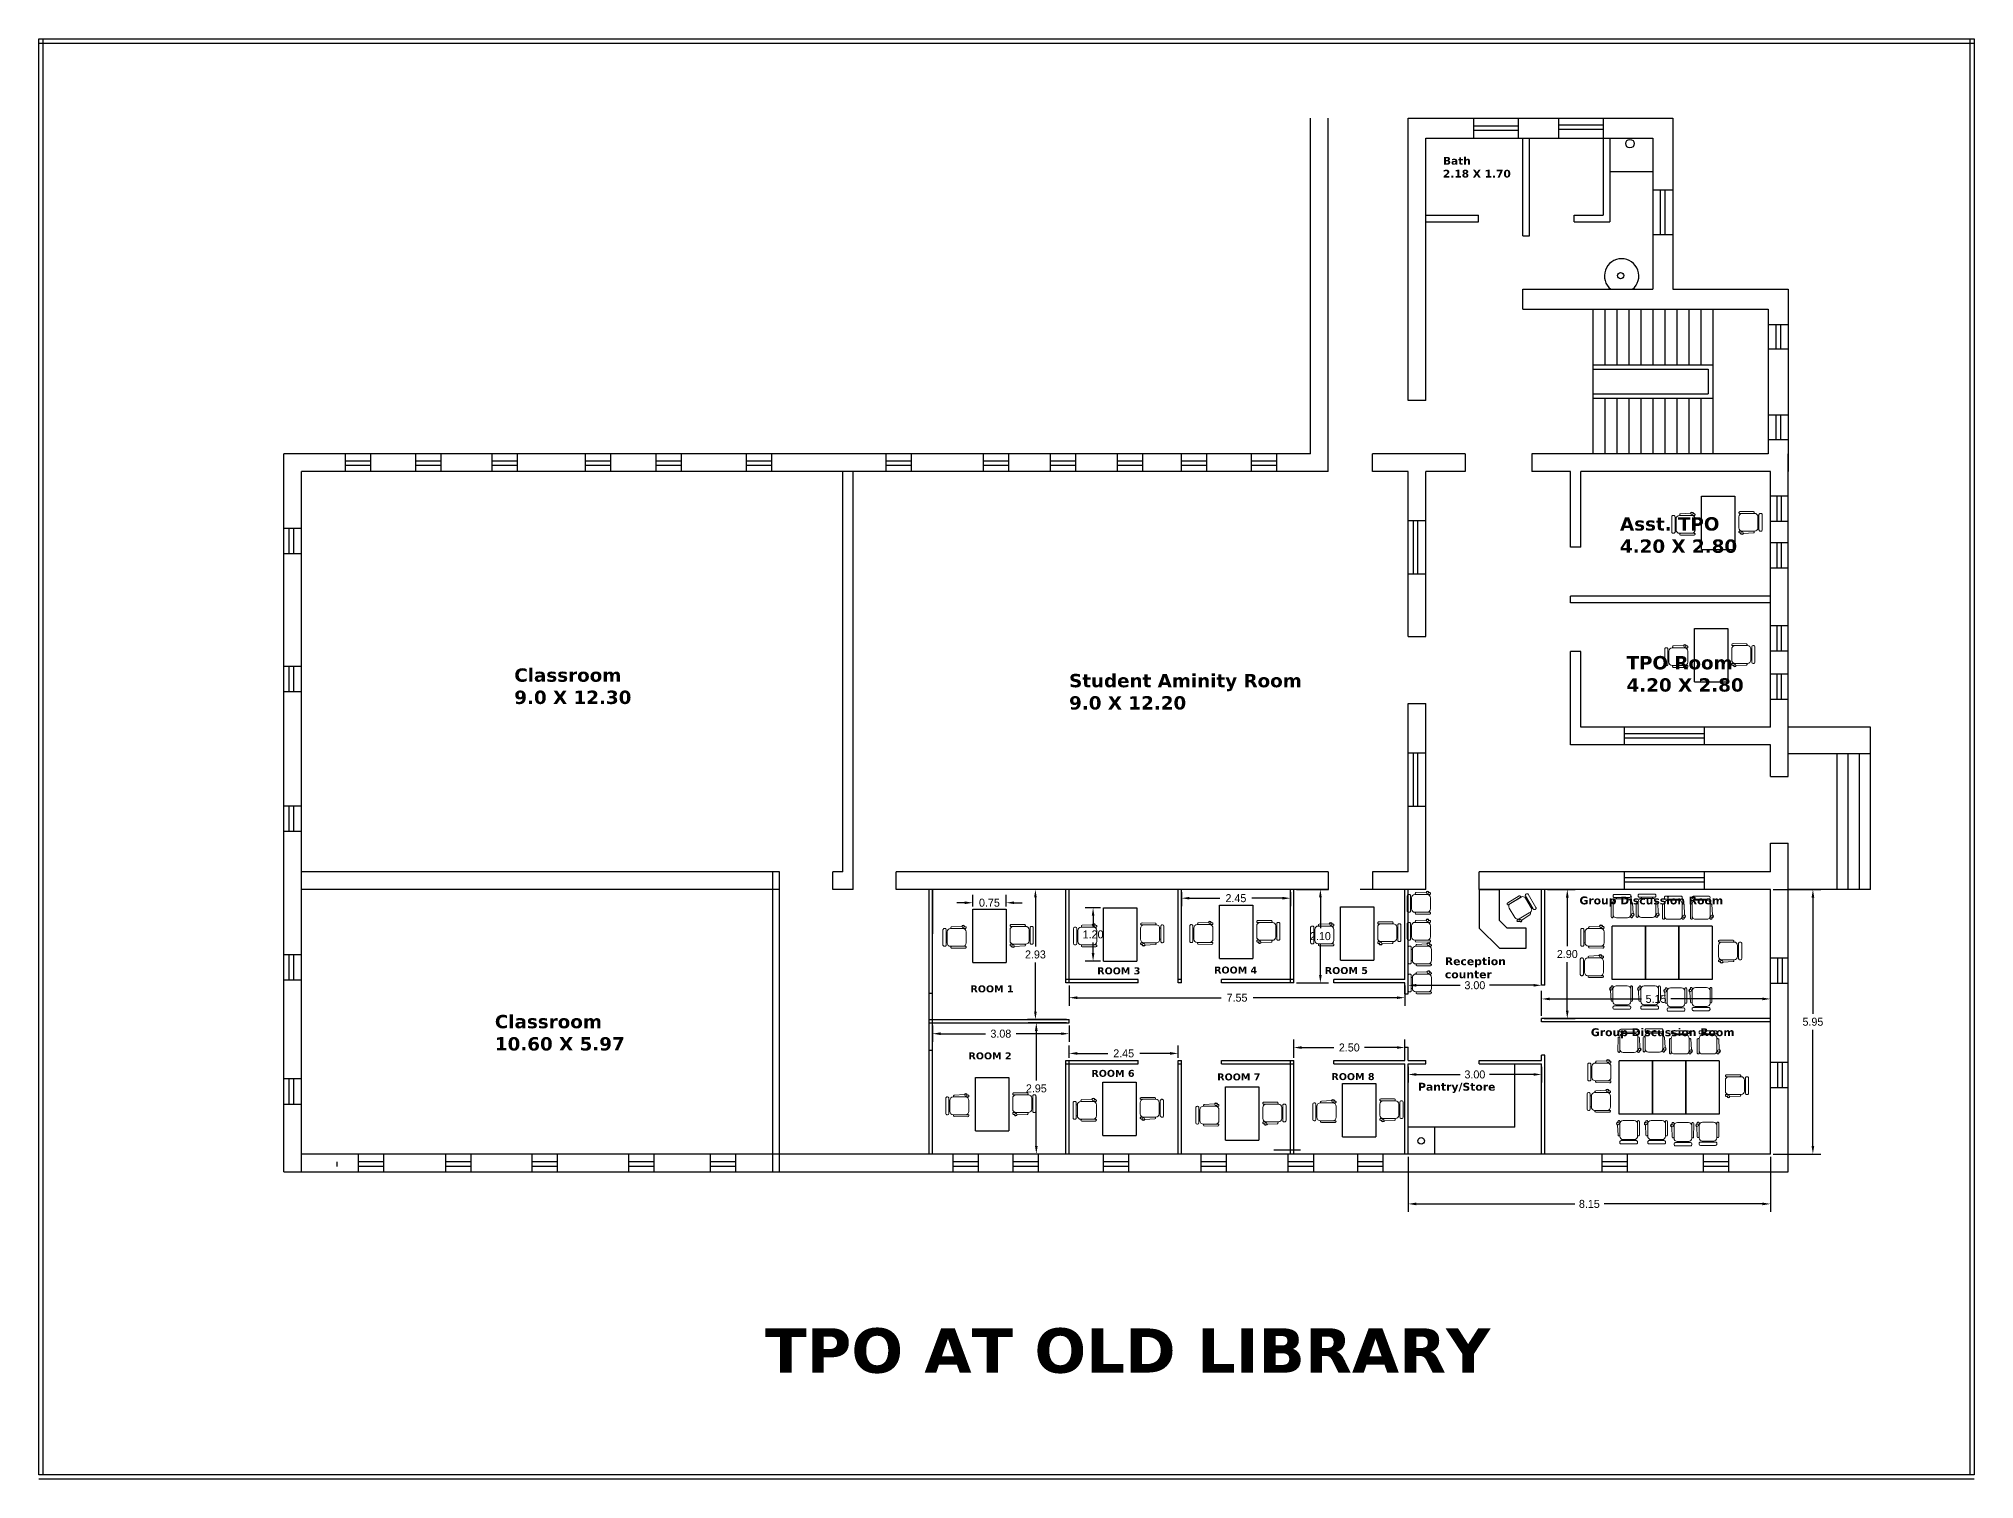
# Model space of a CAD drawing. Header units: inches. Extents: x 9 to 422, y -4 to 100.
# Drawn here: x 186.47 to 230.01, y 67.08 to 99.49 of the extents above; entities that cross this region are included whole.
import ezdxf

# ---------------------------------------------------------------- set-up
doc = ezdxf.new("R2010")
doc.units = ezdxf.units.IN
doc.header["$MEASUREMENT"] = 0
doc.layers.add('FUR', color=32, linetype='Continuous', lineweight=18)
doc.layers.add('FURN', color=10, linetype='Continuous', lineweight=9)
doc.dimstyles.get("Standard").update_dxf_attribs({"dimtxt": 0.18, "dimasz": 0.18, "dimexe": 0.18, "dimexo": 0.0625, "dimgap": 0.09, "dimtad": 0, "dimtih": 1, "dimtoh": 1, "dimdec": 4, "dimzin": 0, "dimdsep": 46, "dimtxsty": 'Standard', "dimcen": 0.09, "dimadec": 0, "dimazin": 0, "dimtfac": 1, "dimtdec": 4, "dimtofl": 0, "dimtmove": 0, "dimatfit": 3, "dimfxl": 1, "dimtolj": 1, "dimtzin": 0, "dimarcsym": 0})

# ---------------------------------------------------------------- blocks, each defined once
blk = doc.blocks.new('CINE CHAIR')
at = {"layer": 'FUR', "color": 48, "lineweight": 0}
for p, q in [((448043.776, 57308.306), (448043.8, 57308.306)), ((448043.776, 57308.058), (448043.8, 57308.058))]:
    blk.add_line(p, q, dxfattribs=at)
blk.add_lwpolyline([(448043.45, 57308.434), (448043.678, 57308.423, -0.388092), (448043.695, 57308.404), (448043.695, 57308.401, -0.414214), (448043.676, 57308.382), (448043.367, 57308.382, -0.414214), (448043.348, 57308.401), (448043.348, 57308.404, -0.491313), (448043.377, 57308.423), (448043.384, 57308.436)], format="xyb", dxfattribs=at)
for points in [[(448043.424, 57308.382), (448043.7, 57308.382, -0.414214), (448043.776, 57308.306), (448043.776, 57308.058, -0.414214), (448043.7, 57307.982), (448043.424, 57307.982, -0.414214), (448043.348, 57308.058), (448043.348, 57308.306, -0.414214)], [(448043.828, 57308.382), (448043.842, 57308.382, -0.414214), (448043.871, 57308.353), (448043.871, 57308.01, -0.414214), (448043.842, 57307.982), (448043.828, 57307.982, -0.414214), (448043.8, 57308.01), (448043.8, 57308.353, -0.414214)], [(448043.379, 57307.938), (448043.678, 57307.94, 0.393133), (448043.695, 57307.959), (448043.695, 57307.963, 0.414214), (448043.676, 57307.982), (448043.367, 57307.982, 0.414214), (448043.348, 57307.963), (448043.348, 57307.966, 0.435766)]]:
    blk.add_lwpolyline(points, format="xyb", close=True, dxfattribs=at)
blk.add_circle((448043.417, 57308.422), 0.0249, dxfattribs=at)
blk.add_arc((448043.417, 57308.422), 0.0356, 19.6628, 156.9494, dxfattribs=at)
blk = doc.blocks.new('*D48')
at = {"color": 0, "lineweight": -2, "transparency": 16777216}
for p, q in [((214.759, 80.351), (215.477, 80.351)), ((215.297, 80.171), (215.297, 79.481)), ((215.297, 78.431), (215.297, 79.121)), ((214.759, 78.251), (215.477, 78.251))]:
    blk.add_line(p, q, dxfattribs=at)
at = {"color": 0, "transparency": 16777216}
for points in [[(215.267, 80.171), (215.327, 80.171), (215.297, 80.351)], [(215.267, 78.431), (215.327, 78.431), (215.297, 78.251)]]:
    blk.add_solid(points, dxfattribs=at)
at = {"layer": 'Defpoints', "color": 0, "transparency": 16777216}
for p in [(214.697, 80.351), (214.697, 78.251), (215.297, 78.251)]:
    blk.add_point(p, dxfattribs=at)
at = {"color": 0, "transparency": 16777216, "insert": (215.297, 79.301), "char_height": 0.18, "attachment_point": 5}
blk.add_mtext('\\A1;2.10', dxfattribs=at)
blk = doc.blocks.new('*D49')
at = {"color": 0, "lineweight": -2, "transparency": 16777216}
for p, q in [((212.172, 80.289), (212.172, 79.975)), ((212.352, 80.155), (213.037, 80.155)), ((214.442, 80.155), (213.757, 80.155)), ((214.622, 80.289), (214.622, 79.975))]:
    blk.add_line(p, q, dxfattribs=at)
at = {"color": 0, "transparency": 16777216}
for points in [[(212.352, 80.185), (212.352, 80.125), (212.172, 80.155)], [(214.442, 80.185), (214.442, 80.125), (214.622, 80.155)]]:
    blk.add_solid(points, dxfattribs=at)
at = {"layer": 'Defpoints', "color": 0, "transparency": 16777216}
for p in [(212.172, 80.351), (214.622, 80.351), (214.622, 80.155)]:
    blk.add_point(p, dxfattribs=at)
at = {"color": 0, "transparency": 16777216, "insert": (213.397, 80.155), "char_height": 0.18, "attachment_point": 5}
blk.add_mtext('\\A1;2.45', dxfattribs=at)
blk = doc.blocks.new('*D50')
at = {"color": 0, "lineweight": -2, "transparency": 16777216}
for p, q in [((209.647, 78.189), (209.647, 77.737)), ((217.197, 78.189), (217.197, 77.737)), ((209.827, 77.917), (213.062, 77.917)), ((217.017, 77.917), (213.782, 77.917))]:
    blk.add_line(p, q, dxfattribs=at)
at = {"color": 0, "transparency": 16777216}
for points in [[(209.827, 77.947), (209.827, 77.887), (209.647, 77.917)], [(217.017, 77.947), (217.017, 77.887), (217.197, 77.917)]]:
    blk.add_solid(points, dxfattribs=at)
at = {"layer": 'Defpoints', "color": 0, "transparency": 16777216}
for p in [(209.647, 78.251), (217.197, 78.251), (217.197, 77.917)]:
    blk.add_point(p, dxfattribs=at)
at = {"color": 0, "transparency": 16777216, "insert": (213.422, 77.917), "char_height": 0.18, "attachment_point": 5}
blk.add_mtext('\\A1;7.55', dxfattribs=at)
blk = doc.blocks.new('*D51')
at = {"color": 0, "lineweight": -2, "transparency": 16777216}
for p, q in [((220.272, 77.509), (220.272, 78.069)), ((225.422, 77.509), (225.422, 78.069)), ((220.452, 77.889), (222.517, 77.889)), ((225.242, 77.889), (223.177, 77.889))]:
    blk.add_line(p, q, dxfattribs=at)
at = {"color": 0, "transparency": 16777216}
for points in [[(220.452, 77.919), (220.452, 77.859), (220.272, 77.889)], [(225.242, 77.919), (225.242, 77.859), (225.422, 77.889)]]:
    blk.add_solid(points, dxfattribs=at)
at = {"layer": 'Defpoints', "color": 0, "transparency": 16777216}
for p in [(225.422, 77.889), (220.272, 77.446), (225.422, 77.446)]:
    blk.add_point(p, dxfattribs=at)
at = {"color": 0, "transparency": 16777216, "insert": (222.847, 77.889), "char_height": 0.18, "attachment_point": 5}
blk.add_mtext('\\A1;5.15', dxfattribs=at)
blk = doc.blocks.new('*D52')
at = {"color": 0, "lineweight": -2, "transparency": 16777216}
for p, q in [((220.409, 80.35), (221.031, 80.35)), ((220.851, 80.17), (220.851, 79.078)), ((220.851, 77.626), (220.851, 78.718)), ((220.334, 77.446), (221.031, 77.446))]:
    blk.add_line(p, q, dxfattribs=at)
at = {"color": 0, "transparency": 16777216}
for points in [[(220.821, 80.17), (220.881, 80.17), (220.851, 80.35)], [(220.821, 77.626), (220.881, 77.626), (220.851, 77.446)]]:
    blk.add_solid(points, dxfattribs=at)
at = {"layer": 'Defpoints', "color": 0, "transparency": 16777216}
for p in [(220.347, 80.35), (220.272, 77.446), (220.851, 77.446)]:
    blk.add_point(p, dxfattribs=at)
at = {"color": 0, "transparency": 16777216, "insert": (220.851, 78.898), "char_height": 0.18, "attachment_point": 5}
blk.add_mtext('\\A1;2.90', dxfattribs=at)
blk = doc.blocks.new('*D53')
at = {"color": 0, "lineweight": -2, "transparency": 16777216}
for p, q in [((206.572, 77.289), (206.572, 76.927)), ((206.752, 77.107), (207.764, 77.107)), ((209.467, 77.107), (208.454, 77.107)), ((209.647, 77.289), (209.647, 76.927))]:
    blk.add_line(p, q, dxfattribs=at)
at = {"color": 0, "transparency": 16777216}
for points in [[(206.752, 77.137), (206.752, 77.077), (206.572, 77.107)], [(209.467, 77.137), (209.467, 77.077), (209.647, 77.107)]]:
    blk.add_solid(points, dxfattribs=at)
at = {"layer": 'Defpoints', "color": 0, "transparency": 16777216}
for p in [(206.572, 77.351), (209.647, 77.351), (209.647, 77.107)]:
    blk.add_point(p, dxfattribs=at)
at = {"color": 0, "transparency": 16777216, "insert": (208.109, 77.107), "char_height": 0.18, "attachment_point": 5}
blk.add_mtext('\\A1;3.08', dxfattribs=at)
blk = doc.blocks.new('*D54')
at = {"color": 0, "lineweight": -2, "transparency": 16777216}
for p, q in [((209.647, 76.564), (209.647, 76.844)), ((209.827, 76.664), (210.512, 76.664)), ((211.917, 76.664), (211.232, 76.664)), ((212.097, 76.564), (212.097, 76.844))]:
    blk.add_line(p, q, dxfattribs=at)
at = {"color": 0, "transparency": 16777216}
for points in [[(209.827, 76.694), (209.827, 76.634), (209.647, 76.664)], [(211.917, 76.694), (211.917, 76.634), (212.097, 76.664)]]:
    blk.add_solid(points, dxfattribs=at)
at = {"layer": 'Defpoints', "color": 0, "transparency": 16777216}
for p in [(212.097, 76.664), (209.647, 76.501), (212.097, 76.501)]:
    blk.add_point(p, dxfattribs=at)
at = {"color": 0, "transparency": 16777216, "insert": (210.872, 76.664), "char_height": 0.18, "attachment_point": 5}
blk.add_mtext('\\A1;2.45', dxfattribs=at)
blk = doc.blocks.new('*D55')
at = {"color": 0, "lineweight": -2, "transparency": 16777216}
for p, q in [((214.697, 76.564), (214.697, 76.976)), ((214.877, 76.796), (215.602, 76.796)), ((217.017, 76.796), (216.292, 76.796)), ((217.197, 76.564), (217.197, 76.976))]:
    blk.add_line(p, q, dxfattribs=at)
at = {"color": 0, "transparency": 16777216}
for points in [[(214.877, 76.826), (214.877, 76.766), (214.697, 76.796)], [(217.017, 76.826), (217.017, 76.766), (217.197, 76.796)]]:
    blk.add_solid(points, dxfattribs=at)
at = {"layer": 'Defpoints', "color": 0, "transparency": 16777216}
for p in [(214.697, 76.796), (214.697, 76.501), (217.197, 76.501)]:
    blk.add_point(p, dxfattribs=at)
at = {"color": 0, "transparency": 16777216, "insert": (215.947, 76.796), "char_height": 0.18, "attachment_point": 5}
blk.add_mtext('\\A1;2.50', dxfattribs=at)
blk = doc.blocks.new('*D56')
at = {"color": 0, "lineweight": -2, "transparency": 16777216}
for p, q in [((217.272, 76.364), (217.272, 76.01)), ((220.272, 76.364), (220.272, 76.01)), ((217.452, 76.19), (218.442, 76.19)), ((220.092, 76.19), (219.102, 76.19))]:
    blk.add_line(p, q, dxfattribs=at)
at = {"color": 0, "transparency": 16777216}
for points in [[(217.452, 76.22), (217.452, 76.16), (217.272, 76.19)], [(220.092, 76.22), (220.092, 76.16), (220.272, 76.19)]]:
    blk.add_solid(points, dxfattribs=at)
at = {"layer": 'Defpoints', "color": 0, "transparency": 16777216}
for p in [(217.272, 76.426), (220.272, 76.426), (220.272, 76.19)]:
    blk.add_point(p, dxfattribs=at)
at = {"color": 0, "transparency": 16777216, "insert": (218.772, 76.19), "char_height": 0.18, "attachment_point": 5}
blk.add_mtext('\\A1;3.00', dxfattribs=at)
blk = doc.blocks.new('*D57')
at = {"color": 0, "lineweight": -2, "transparency": 16777216}
for p, q in [((217.272, 74.339), (217.272, 73.098)), ((225.422, 74.339), (225.422, 73.098)), ((217.452, 73.278), (221.017, 73.278)), ((225.242, 73.278), (221.677, 73.278))]:
    blk.add_line(p, q, dxfattribs=at)
at = {"color": 0, "transparency": 16777216}
for points in [[(217.452, 73.308), (217.452, 73.248), (217.272, 73.278)], [(225.242, 73.308), (225.242, 73.248), (225.422, 73.278)]]:
    blk.add_solid(points, dxfattribs=at)
at = {"layer": 'Defpoints', "color": 0, "transparency": 16777216}
for p in [(217.272, 74.401), (225.422, 74.401), (225.422, 73.278)]:
    blk.add_point(p, dxfattribs=at)
at = {"color": 0, "transparency": 16777216, "insert": (221.347, 73.278), "char_height": 0.18, "attachment_point": 5}
blk.add_mtext('\\A1;8.15', dxfattribs=at)
blk = doc.blocks.new('*D58')
at = {"color": 0, "lineweight": -2, "transparency": 16777216}
for p, q in [((225.484, 80.35), (226.556, 80.35)), ((226.376, 80.17), (226.376, 77.555)), ((226.376, 74.581), (226.376, 77.195)), ((225.484, 74.401), (226.556, 74.401))]:
    blk.add_line(p, q, dxfattribs=at)
at = {"color": 0, "transparency": 16777216}
for points in [[(226.346, 80.17), (226.406, 80.17), (226.376, 80.35)], [(226.346, 74.581), (226.406, 74.581), (226.376, 74.401)]]:
    blk.add_solid(points, dxfattribs=at)
at = {"layer": 'Defpoints', "color": 0, "transparency": 16777216}
for p in [(225.422, 80.35), (225.422, 74.401), (226.376, 74.401)]:
    blk.add_point(p, dxfattribs=at)
at = {"color": 0, "transparency": 16777216, "insert": (226.376, 77.375), "char_height": 0.18, "attachment_point": 5}
blk.add_mtext('\\A1;5.95', dxfattribs=at)
blk = doc.blocks.new('*D59')
at = {"color": 0, "lineweight": -2, "transparency": 16777216}
for p, q in [((207.477, 79.97), (207.477, 80.233)), ((208.227, 79.97), (208.227, 80.233)), ((207.297, 80.053), (207.117, 80.053)), ((208.407, 80.053), (208.587, 80.053))]:
    blk.add_line(p, q, dxfattribs=at)
at = {"color": 0, "transparency": 16777216}
for points in [[(207.297, 80.083), (207.297, 80.023), (207.477, 80.053)], [(208.407, 80.083), (208.407, 80.023), (208.227, 80.053)]]:
    blk.add_solid(points, dxfattribs=at)
at = {"layer": 'Defpoints', "color": 0, "transparency": 16777216}
for p in [(207.477, 79.908), (208.227, 80.053), (208.227, 79.908)]:
    blk.add_point(p, dxfattribs=at)
at = {"color": 0, "transparency": 16777216, "insert": (207.852, 80.053), "char_height": 0.18, "attachment_point": 5}
blk.add_mtext('\\A1;0.75', dxfattribs=at)
blk = doc.blocks.new('*D60')
at = {"color": 0, "lineweight": -2, "transparency": 16777216}
for p, q in [((210.353, 79.94), (210.004, 79.94)), ((210.184, 79.76), (210.184, 79.52)), ((210.184, 78.92), (210.184, 79.16)), ((210.353, 78.74), (210.004, 78.74))]:
    blk.add_line(p, q, dxfattribs=at)
at = {"color": 0, "transparency": 16777216}
for points in [[(210.154, 79.76), (210.214, 79.76), (210.184, 79.94)], [(210.154, 78.92), (210.214, 78.92), (210.184, 78.74)]]:
    blk.add_solid(points, dxfattribs=at)
at = {"layer": 'Defpoints', "color": 0, "transparency": 16777216}
for p in [(210.184, 79.94), (210.415, 79.94), (210.415, 78.74)]:
    blk.add_point(p, dxfattribs=at)
at = {"color": 0, "transparency": 16777216, "insert": (210.184, 79.34), "char_height": 0.18, "attachment_point": 5}
blk.add_mtext('\\A1;1.20', dxfattribs=at)
blk = doc.blocks.new('*D61')
at = {"color": 0, "lineweight": -2, "transparency": 16777216}
for p, q in [((209.509, 80.351), (208.707, 80.351)), ((208.887, 80.171), (208.887, 79.069)), ((208.887, 77.606), (208.887, 78.709)), ((209.584, 77.426), (208.707, 77.426))]:
    blk.add_line(p, q, dxfattribs=at)
at = {"color": 0, "transparency": 16777216}
for points in [[(208.857, 80.171), (208.917, 80.171), (208.887, 80.351)], [(208.857, 77.606), (208.917, 77.606), (208.887, 77.426)]]:
    blk.add_solid(points, dxfattribs=at)
at = {"layer": 'Defpoints', "color": 0, "transparency": 16777216}
for p in [(209.572, 80.351), (208.887, 77.426), (209.647, 77.426)]:
    blk.add_point(p, dxfattribs=at)
at = {"color": 0, "transparency": 16777216, "insert": (208.887, 78.889), "char_height": 0.18, "attachment_point": 5}
blk.add_mtext('\\A1;2.93', dxfattribs=at)
blk = doc.blocks.new('*D62')
at = {"color": 0, "lineweight": -2, "transparency": 16777216}
for p, q in [((209.584, 77.351), (208.727, 77.351)), ((208.907, 77.171), (208.907, 76.056)), ((208.907, 74.581), (208.907, 75.696)), ((209.509, 74.401), (208.727, 74.401))]:
    blk.add_line(p, q, dxfattribs=at)
at = {"color": 0, "transparency": 16777216}
for points in [[(208.877, 77.171), (208.937, 77.171), (208.907, 77.351)], [(208.877, 74.581), (208.937, 74.581), (208.907, 74.401)]]:
    blk.add_solid(points, dxfattribs=at)
at = {"layer": 'Defpoints', "color": 0, "transparency": 16777216}
for p in [(209.647, 77.351), (208.907, 74.401), (209.572, 74.401)]:
    blk.add_point(p, dxfattribs=at)
at = {"color": 0, "transparency": 16777216, "insert": (208.907, 75.876), "char_height": 0.18, "attachment_point": 5}
blk.add_mtext('\\A1;2.95', dxfattribs=at)
blk = doc.blocks.new('*D63')
at = {"color": 0, "lineweight": -2, "transparency": 16777216}
for p, q in [((217.272, 78.067), (217.272, 78.376)), ((220.272, 78.259), (220.272, 78.376)), ((217.452, 78.196), (218.442, 78.196)), ((220.092, 78.196), (219.102, 78.196))]:
    blk.add_line(p, q, dxfattribs=at)
at = {"color": 0, "transparency": 16777216}
for points in [[(217.452, 78.226), (217.452, 78.166), (217.272, 78.196)], [(220.092, 78.226), (220.092, 78.166), (220.272, 78.196)]]:
    blk.add_solid(points, dxfattribs=at)
at = {"layer": 'Defpoints', "color": 0, "transparency": 16777216}
for p in [(217.272, 78.004), (220.272, 78.196), (220.272, 78.196)]:
    blk.add_point(p, dxfattribs=at)
at = {"color": 0, "transparency": 16777216, "insert": (218.772, 78.196), "char_height": 0.18, "attachment_point": 5}
blk.add_mtext('\\A1;3.00', dxfattribs=at)

msp = doc.modelspace()

# ---------------------------------------------------------------- linework, layer by layer
for p, q in [((186.46621, 99.48751), (230.00616, 99.48751)), ((186.46621, 67.18463), (186.46621, 99.48751)), ((186.46621, 99.38751), (230.00616, 99.38751)), ((186.56621, 67.18463), (186.56621, 99.48751)), ((229.90616, 99.48751), (229.90616, 67.18463)), ((230.00616, 99.48751), (230.00616, 67.18463)), ((215.07192, 90.15142), (215.07192, 97.70142)), ((215.47192, 89.75142), (215.47192, 97.70142)), ((217.27192, 91.35142), (217.27192, 97.70142)), ((217.27192, 97.70142), (223.22192, 97.70142)), ((217.27192, 97.70142), (223.22192, 97.70142)), ((218.74313, 97.70142), (218.74313, 97.25142)), ((219.74313, 97.70142), (219.74313, 97.25142)), ((220.65637, 97.70142), (220.65637, 97.25142)), ((221.65637, 97.54452), (220.65637, 97.54452)), ((221.65637, 97.70142), (221.65637, 95.52142)), ((223.22192, 97.70142), (223.22192, 93.85142)), ((217.67192, 97.25142), (222.77192, 97.25142)), ((217.67192, 91.35142), (217.67192, 97.25142)), ((219.74313, 97.52078), (218.74313, 97.52078)), ((219.74313, 97.42078), (218.74313, 97.42078)), ((219.85192, 95.05142), (219.85192, 97.25142)), ((220.00192, 95.05142), (220.00192, 97.25142)), ((221.65637, 97.44452), (220.65637, 97.44452)), ((221.80637, 97.25142), (221.80637, 95.37142)), ((222.77192, 97.25142), (222.77192, 93.85142)), ((221.80637, 96.50142), (222.77192, 96.50142)), ((223.22192, 96.07976), (222.77192, 96.07976)), ((222.9508, 95.07976), (222.9508, 96.07976)), ((223.0508, 95.07976), (223.0508, 96.07976)), ((217.67192, 95.52142), (218.85192, 95.52142)), ((217.67192, 95.37142), (218.85192, 95.37142)), ((218.85192, 95.37142), (218.85192, 95.52142)), ((221.00192, 95.52142), (221.65637, 95.52142)), ((221.00192, 95.37142), (221.00192, 95.52142)), ((221.00192, 95.37142), (221.80637, 95.37142)), ((219.85192, 95.05142), (220.00192, 95.05142)), ((223.22192, 95.07976), (222.77192, 95.07976)), ((219.85192, 93.85142), (222.77192, 93.85142)), ((219.85192, 93.40142), (219.85192, 93.85142)), ((223.22192, 93.85142), (225.82192, 93.85142)), ((225.82192, 93.85142), (225.82192, 89.75142)), ((219.85192, 93.40142), (225.37192, 93.40142)), ((221.42192, 93.40142), (221.42192, 92.05142)), ((221.69192, 93.40142), (221.69192, 92.15142)), ((221.96192, 93.40142), (221.96192, 92.15142)), ((222.23192, 93.40142), (222.23192, 92.15142)), ((222.50192, 93.40142), (222.50192, 92.15142)), ((222.77192, 93.40142), (222.77192, 92.15142)), ((223.04192, 93.40142), (223.04192, 92.15142)), ((223.31192, 93.40142), (223.31192, 92.15142)), ((223.58192, 93.40142), (223.58192, 92.15142)), ((223.85192, 93.40142), (223.85192, 92.15142)), ((224.12192, 93.40142), (224.12192, 90.15142)), ((225.37192, 93.40142), (225.37192, 90.15142)), ((225.37192, 93.05929), (225.82192, 93.05929)), ((225.55275, 92.50929), (225.55275, 93.05929)), ((225.65275, 92.50929), (225.65275, 93.05929)), ((225.37192, 92.50929), (225.82192, 92.50929)), ((221.42192, 92.15142), (224.12192, 92.15142)), ((221.42192, 92.05142), (224.02192, 92.05142)), ((221.42192, 92.05142), (221.42192, 90.15142)), ((224.02192, 92.05142), (224.02192, 91.50142)), ((221.42192, 91.50142), (224.02192, 91.50142)), ((217.67192, 91.35142), (217.27192, 91.35142)), ((221.42192, 91.40142), (224.12192, 91.40142)), ((221.69192, 91.40142), (221.69192, 90.15142)), ((221.96192, 91.40142), (221.96192, 90.15142)), ((222.23192, 91.40142), (222.23192, 90.15142)), ((222.50192, 91.40142), (222.50192, 90.15142)), ((222.77192, 91.40142), (222.77192, 90.15142)), ((223.04192, 91.40142), (223.04192, 90.15142)), ((223.31192, 91.40142), (223.31192, 90.15142)), ((223.58192, 91.40142), (223.58192, 90.15142)), ((223.85192, 91.40142), (223.85192, 90.15142)), ((225.37192, 91.02471), (225.82192, 91.02471)), ((225.55275, 90.47471), (225.55275, 91.02471)), ((225.65275, 90.47471), (225.65275, 91.02471)), ((191.97692, 74.00142), (191.97692, 90.15142)), ((215.07192, 90.15142), (191.97692, 90.15142)), ((193.36787, 89.75142), (193.36787, 90.15142)), ((193.93787, 89.75142), (193.93787, 90.15142)), ((194.95226, 89.75142), (194.95226, 90.15142)), ((195.52226, 89.75142), (195.52226, 90.15142)), ((196.66598, 89.75142), (196.66598, 90.15142)), ((197.23598, 89.75142), (197.23598, 90.15142)), ((198.76771, 89.75142), (198.76771, 90.15142)), ((199.33771, 89.75142), (199.33771, 90.15142)), ((200.35209, 89.75142), (200.35209, 90.15142)), ((200.92209, 89.75142), (200.92209, 90.15142)), ((202.38915, 89.75142), (202.38915, 90.15142)), ((202.95915, 89.75142), (202.95915, 90.15142)), ((205.53049, 89.75142), (205.53049, 90.15142)), ((206.10049, 89.75142), (206.10049, 90.15142)), ((207.72015, 89.75142), (207.72015, 90.15142)), ((208.29015, 89.75142), (208.29015, 90.15142)), ((209.22611, 89.75142), (209.22611, 90.15142)), ((209.79611, 89.75142), (209.79611, 90.15142)), ((210.73208, 89.75142), (210.73208, 90.15142)), ((211.30208, 89.75142), (211.30208, 90.15142)), ((212.17397, 89.75142), (212.17397, 90.15142)), ((212.74397, 89.75142), (212.74397, 90.15142)), ((213.74402, 89.75142), (213.74402, 90.15142)), ((214.31402, 89.75142), (214.31402, 90.15142)), ((216.47192, 89.75142), (216.47192, 90.15142)), ((218.55508, 90.15142), (216.47192, 90.15142)), ((218.55508, 90.15142), (216.76256, 90.15142)), ((218.55508, 90.15142), (218.55508, 89.75142)), ((225.37192, 90.15142), (220.05508, 90.15142)), ((225.37192, 90.15142), (220.05508, 90.15142)), ((220.05508, 90.15142), (220.05508, 89.75142)), ((225.37192, 90.47471), (225.82192, 90.47471)), ((225.82192, 82.89532), (225.82192, 90.15142)), ((192.37692, 74.00142), (192.37692, 89.75142)), ((215.47192, 89.75142), (192.37692, 89.75142)), ((193.36787, 89.99362), (193.93787, 89.99362)), ((193.36787, 89.89362), (193.93787, 89.89362)), ((194.95226, 89.99362), (195.52226, 89.99362)), ((194.95226, 89.89362), (195.52226, 89.89362)), ((196.66598, 89.99362), (197.23598, 89.99362)), ((196.66598, 89.89362), (197.23598, 89.89362)), ((198.76771, 89.99362), (199.33771, 89.99362)), ((198.76771, 89.89362), (199.33771, 89.89362)), ((200.35209, 89.99362), (200.92209, 89.99362)), ((200.35209, 89.89362), (200.92209, 89.89362)), ((202.38915, 89.99362), (202.95915, 89.99362)), ((202.38915, 89.89362), (202.95915, 89.89362)), ((204.55692, 80.75142), (204.55692, 89.75142)), ((204.78692, 80.35142), (204.78692, 89.75142)), ((205.53049, 89.99362), (206.10049, 89.99362)), ((205.53049, 89.89362), (206.10049, 89.89362)), ((207.72015, 89.99362), (208.29015, 89.99362)), ((207.72015, 89.89362), (208.29015, 89.89362)), ((209.22611, 89.99362), (209.79611, 89.99362)), ((209.22611, 89.89362), (209.79611, 89.89362)), ((210.73208, 89.99362), (211.30208, 89.99362)), ((210.73208, 89.89362), (211.30208, 89.89362)), ((212.17397, 89.99362), (212.74397, 89.99362)), ((212.17397, 89.89362), (212.74397, 89.89362)), ((213.74402, 89.99362), (214.31402, 89.99362)), ((213.74402, 89.89362), (214.31402, 89.89362)), ((217.27192, 89.75142), (216.47192, 89.75142)), ((217.27192, 89.75142), (216.76256, 89.75142)), ((217.27192, 86.03807), (217.27192, 89.75142)), ((217.67192, 86.03807), (217.67192, 89.75142)), ((218.55508, 89.75142), (217.67192, 89.75142)), ((217.67192, 89.70142), (217.67192, 89.75142)), ((218.55508, 89.75142), (217.67192, 89.75142)), ((220.92192, 89.75142), (220.05508, 89.75142)), ((220.92192, 89.75142), (220.05508, 89.75142)), ((220.92192, 88.05142), (220.92192, 89.75142)), ((221.15192, 88.05142), (221.15192, 89.75142)), ((225.42192, 89.75142), (221.15192, 89.75142)), ((225.42192, 89.75142), (221.15192, 89.75142)), ((225.42192, 84.00142), (225.42192, 89.75142)), ((223.87273, 87.99787), (223.87273, 89.19787)), ((223.87273, 89.19787), (224.62273, 89.19787)), ((224.62273, 89.19787), (224.62273, 87.99787)), ((225.82192, 89.19959), (225.42192, 89.19959)), ((225.56224, 89.19959), (225.56224, 88.62959)), ((225.66224, 89.19959), (225.66224, 88.62959)), ((192.37692, 88.47026), (191.97692, 88.47026)), ((192.09456, 88.47026), (192.09456, 87.90026)), ((192.19456, 88.47026), (192.19456, 87.90026)), ((217.27192, 88.64989), (217.67192, 88.64989)), ((217.38109, 88.64989), (217.38109, 87.44989)), ((217.48109, 88.64989), (217.48109, 87.44989)), ((225.82192, 88.62959), (225.42192, 88.62959)), ((221.15192, 88.05142), (220.92192, 88.05142)), ((223.87273, 87.99787), (224.62273, 87.99787)), ((225.82192, 88.15147), (225.42192, 88.15147)), ((225.56224, 88.15147), (225.56224, 87.58147)), ((225.66224, 88.15147), (225.66224, 87.58147)), ((192.37692, 87.90026), (191.97692, 87.90026)), ((225.82192, 87.58147), (225.42192, 87.58147)), ((217.27192, 87.44989), (217.67192, 87.44989)), ((220.92192, 86.80142), (220.92192, 86.95142)), ((225.42192, 86.95142), (220.92192, 86.95142)), ((225.42192, 86.80142), (220.92192, 86.80142)), ((223.71133, 85.02269), (223.71133, 86.22269)), ((223.71133, 86.22269), (224.46133, 86.22269)), ((224.46133, 86.22269), (224.46133, 85.02269)), ((225.82192, 86.28151), (225.42192, 86.28151)), ((225.56224, 86.28151), (225.56224, 85.7024)), ((225.66224, 86.28151), (225.66224, 85.7024)), ((217.27192, 86.03807), (217.67192, 86.03807)), ((192.37692, 85.36502), (191.97692, 85.36502)), ((192.09456, 85.36502), (192.09456, 84.79502)), ((192.19456, 85.36502), (192.19456, 84.79502)), ((220.92192, 83.60142), (220.92192, 85.70142)), ((221.15192, 85.70142), (220.92192, 85.70142)), ((221.15192, 84.00142), (221.15192, 85.70142)), ((225.82192, 85.71151), (225.42192, 85.71151)), ((223.71133, 85.02269), (224.46133, 85.02269)), ((225.82192, 85.19108), (225.42192, 85.19108)), ((225.56224, 85.19108), (225.56224, 84.62108)), ((225.66224, 85.19108), (225.66224, 84.62108)), ((192.37692, 84.79502), (191.97692, 84.79502)), ((217.27192, 80.75142), (217.27192, 84.53807)), ((217.27192, 84.53807), (217.67192, 84.53807)), ((217.67192, 80.34963), (217.67192, 84.53807)), ((225.82192, 84.62108), (225.42192, 84.62108)), ((225.42192, 83.60142), (220.92192, 83.60142)), ((225.42192, 84.00142), (221.15192, 84.00142)), ((222.13339, 84.00142), (222.13339, 83.60142)), ((223.93339, 83.85378), (222.13339, 83.85378)), ((223.93339, 83.75378), (222.13339, 83.75378)), ((223.93339, 84.00142), (223.93339, 83.60142)), ((225.42192, 82.89532), (225.42192, 83.60142)), ((227.67192, 84.00142), (225.82192, 84.00142)), ((227.67192, 80.34963), (227.67192, 84.00142)), ((217.27192, 83.42221), (217.67192, 83.42221)), ((217.38109, 83.42221), (217.38109, 82.22221)), ((217.48109, 83.42221), (217.48109, 82.22221)), ((227.67192, 83.40142), (225.82192, 83.40142)), ((226.92192, 80.34963), (226.92192, 83.40142)), ((227.17192, 80.34963), (227.17192, 83.40142)), ((227.42192, 80.34963), (227.42192, 83.40142)), ((225.42192, 82.89532), (225.82192, 82.89532)), ((192.37692, 82.22709), (191.97692, 82.22709)), ((192.09456, 82.22709), (192.09456, 81.65709)), ((192.19456, 82.22709), (192.19456, 81.65709)), ((217.27192, 82.22221), (217.67192, 82.22221)), ((192.37692, 81.65709), (191.97692, 81.65709)), ((225.42192, 80.75142), (225.42192, 81.39532)), ((225.42192, 81.39532), (225.82192, 81.39532)), ((225.82192, 74.00142), (225.82192, 81.39532)), ((203.12692, 80.75142), (192.37692, 80.75142)), ((202.97692, 74.00142), (202.97692, 80.75142)), ((203.12692, 74.00142), (203.12692, 80.75142)), ((204.32692, 80.35142), (204.32692, 80.75142)), ((204.55692, 80.75142), (204.32692, 80.75142)), ((205.75692, 80.35142), (205.75692, 80.75142)), ((215.47192, 80.75142), (205.75692, 80.75142)), ((215.47192, 80.75142), (215.47192, 80.34963)), ((217.27192, 80.75142), (216.47192, 80.75142)), ((216.47192, 80.75142), (216.47192, 80.34963)), ((218.87192, 80.34963), (218.87192, 80.75142)), ((225.42192, 80.75142), (218.87192, 80.75142)), ((222.13339, 80.75142), (222.13339, 80.34963)), ((223.93339, 80.61444), (222.13339, 80.61444)), ((223.93339, 80.75142), (223.93339, 80.34963)), ((203.12692, 80.35142), (192.37692, 80.35142)), ((204.55692, 80.35142), (204.32692, 80.35142)), ((204.78692, 80.35142), (204.55692, 80.35142)), ((215.47192, 80.35142), (205.75692, 80.35142)), ((206.49692, 74.40142), (206.49692, 80.35142)), ((207.16808, 80.35119), (206.56808, 80.35119)), ((206.56808, 80.35119), (206.56808, 79.35119)), ((206.57192, 74.40142), (206.57192, 80.35142)), ((209.57192, 78.25142), (209.57192, 80.35142)), ((209.64692, 78.25142), (209.64692, 80.35142)), ((212.09692, 78.25142), (212.09692, 80.35142)), ((212.17192, 78.25142), (212.17192, 80.35142)), ((214.62192, 78.25142), (214.62192, 80.35142)), ((214.69692, 78.25142), (214.69692, 80.35142)), ((215.47192, 80.34963), (214.99369, 80.34963)), ((217.67192, 80.34963), (216.19369, 80.34963)), ((217.67192, 80.35142), (216.47192, 80.35142)), ((217.19692, 78.32642), (217.19692, 80.35142)), ((217.27192, 78.00438), (217.27192, 80.35142)), ((225.42192, 80.35142), (218.87192, 80.35142)), ((225.42192, 80.34963), (218.87192, 80.34963)), ((218.87192, 80.34963), (218.87192, 79.48323)), ((218.87192, 80.34963), (219.32192, 80.34963)), ((219.32192, 80.34963), (219.32192, 79.65905)), ((220.27192, 78.19615), (220.27192, 80.35142)), ((220.34692, 78.19615), (220.34692, 80.35142)), ((223.93339, 80.51444), (222.13339, 80.51444)), ((225.42192, 74.40115), (225.42192, 80.35142)), ((227.67192, 80.34963), (225.82192, 80.34963)), ((207.47723, 78.70759), (207.47723, 79.90759)), ((207.47723, 79.90759), (208.22723, 79.90759)), ((208.22723, 79.90759), (208.22723, 78.70759)), ((210.41505, 78.74018), (210.41505, 79.94018)), ((210.41505, 79.94018), (211.16505, 79.94018)), ((211.16505, 79.94018), (211.16505, 78.74018)), ((213.02661, 78.7952), (213.02661, 79.9952)), ((213.02661, 79.9952), (213.77661, 79.9952)), ((213.77661, 79.9952), (213.77661, 78.7952)), ((215.74705, 78.76427), (215.74705, 79.96427)), ((215.74705, 79.96427), (216.49705, 79.96427)), ((216.49705, 79.96427), (216.49705, 78.76427)), ((218.87192, 79.48323), (219.32879, 79.0321)), ((219.32192, 79.65905), (219.50112, 79.4821)), ((219.92879, 79.4821), (219.50112, 79.4821)), ((219.92879, 79.0321), (219.92879, 79.4821)), ((221.86316, 78.32506), (221.86316, 79.52506)), ((222.61316, 79.52506), (221.86316, 79.52506)), ((222.61316, 78.32506), (222.61316, 79.52506)), ((223.36316, 79.52506), (222.61316, 79.52506)), ((222.61316, 79.52506), (222.61316, 78.32506)), ((223.36316, 78.32506), (223.36316, 79.52506)), ((224.11316, 79.52506), (223.36316, 79.52506)), ((223.36316, 79.52506), (223.36316, 78.32506)), ((224.11316, 79.52506), (224.11316, 78.32506)), ((192.37692, 78.88132), (191.97692, 78.88132)), ((192.09456, 78.88132), (192.09456, 78.31132)), ((192.19456, 78.88132), (192.19456, 78.31132)), ((219.32879, 79.0321), (219.92879, 79.0321)), ((207.47723, 78.70759), (208.22723, 78.70759)), ((210.41505, 78.74018), (211.16505, 78.74018)), ((213.02661, 78.7952), (213.77661, 78.7952)), ((215.74705, 78.76427), (216.49705, 78.76427)), ((225.82192, 78.80338), (225.42192, 78.80338)), ((225.5903, 78.23338), (225.5903, 78.80338)), ((225.6903, 78.23338), (225.6903, 78.80338)), ((192.37692, 78.31132), (191.97692, 78.31132)), ((206.57192, 78.01392), (206.49692, 78.01392)), ((211.19692, 78.32642), (209.57192, 78.32642)), ((211.19692, 78.25142), (209.57192, 78.25142)), ((211.19692, 78.25142), (211.19692, 78.32642)), ((212.17192, 78.32642), (212.09692, 78.32642)), ((212.17192, 78.25142), (212.09692, 78.25142)), ((213.07192, 78.25142), (213.07192, 78.32642)), ((214.69692, 78.32642), (213.07192, 78.32642)), ((214.69692, 78.25142), (213.07192, 78.25142)), ((215.59692, 78.25142), (215.59692, 78.32642)), ((217.19692, 78.32642), (215.59692, 78.32642)), ((217.19692, 78.25142), (215.59692, 78.25142)), ((217.19692, 78.00438), (217.19692, 78.25142)), ((217.19692, 78.00438), (217.27192, 78.00438)), ((220.34692, 78.19615), (220.27192, 78.19615)), ((222.61316, 78.32506), (221.86316, 78.32506)), ((223.36316, 78.32506), (222.61316, 78.32506)), ((224.11316, 78.32506), (223.36316, 78.32506)), ((225.82192, 78.23338), (225.42192, 78.23338)), ((206.49692, 77.42642), (209.64692, 77.42642)), ((206.49692, 77.35142), (209.64692, 77.35142)), ((209.64692, 77.35142), (209.64692, 77.42642)), ((220.27192, 77.37115), (220.27192, 77.44615)), ((225.42192, 77.44615), (220.27192, 77.44615)), ((225.42192, 77.37115), (220.27192, 77.37115)), ((206.49692, 76.73892), (206.57192, 76.73892)), ((217.19692, 76.50142), (217.19692, 76.80438)), ((217.19692, 76.80438), (217.27192, 76.80438)), ((217.27192, 76.50142), (217.27192, 76.80438)), ((209.57192, 74.40142), (209.57192, 76.50142)), ((209.57192, 76.50142), (211.19692, 76.50142)), ((209.57192, 76.42642), (211.19692, 76.42642)), ((209.64692, 74.40142), (209.64692, 76.50142)), ((211.19692, 76.42642), (211.19692, 76.50142)), ((212.09692, 74.40142), (212.09692, 76.50142)), ((212.09692, 76.50142), (212.17192, 76.50142)), ((212.09692, 76.42642), (212.17192, 76.42642)), ((212.17192, 74.40142), (212.17192, 76.50142)), ((213.07192, 76.42642), (213.07192, 76.50142)), ((213.07192, 76.50142), (214.69692, 76.50142)), ((213.07192, 76.42642), (214.69692, 76.42642)), ((214.62192, 74.40142), (214.62192, 76.50142)), ((214.69692, 74.40142), (214.69692, 76.50142)), ((215.59692, 76.42642), (215.59692, 76.50142)), ((215.59692, 76.50142), (217.19692, 76.50142)), ((215.59692, 76.42642), (217.19692, 76.42642)), ((217.19692, 74.40142), (217.19692, 76.42642)), ((217.27192, 76.50142), (217.67192, 76.50142)), ((217.27192, 74.40115), (217.27192, 76.42642)), ((217.27192, 76.42642), (217.67192, 76.42642)), ((217.67192, 76.42642), (217.67192, 76.50142)), ((218.87192, 76.42642), (218.87192, 76.50142)), ((218.87192, 76.50142), (220.27192, 76.50142)), ((218.87192, 76.42642), (220.27192, 76.42642)), ((219.67192, 75.00115), (219.67192, 76.42642)), ((220.27192, 76.50142), (220.27192, 76.62115)), ((220.34692, 76.62115), (220.27192, 76.62115)), ((220.27192, 74.40115), (220.27192, 76.42642)), ((220.34692, 74.40115), (220.34692, 76.62115)), ((222.01845, 75.29597), (222.01845, 76.49597)), ((222.76845, 76.49597), (222.01845, 76.49597)), ((222.76845, 75.29597), (222.76845, 76.49597)), ((223.51845, 76.49597), (222.76845, 76.49597)), ((222.76845, 76.49597), (222.76845, 75.29597)), ((223.51845, 75.29597), (223.51845, 76.49597)), ((224.26845, 76.49597), (223.51845, 76.49597)), ((223.51845, 76.49597), (223.51845, 75.29597)), ((224.26845, 76.49597), (224.26845, 75.29597)), ((225.82192, 76.45881), (225.42192, 76.45881)), ((225.5903, 75.88881), (225.5903, 76.45881)), ((225.6903, 75.88881), (225.6903, 76.45881)), ((192.37692, 76.08834), (191.97692, 76.08834)), ((192.09456, 76.08834), (192.09456, 75.51834)), ((192.19456, 76.08834), (192.19456, 75.51834)), ((207.53768, 74.91924), (207.53768, 76.11924)), ((207.53768, 76.11924), (208.28768, 76.11924)), ((208.28768, 76.11924), (208.28768, 74.91924)), ((210.40564, 74.81746), (210.40564, 76.01746)), ((210.40564, 76.01746), (211.15564, 76.01746)), ((211.15564, 76.01746), (211.15564, 74.81746)), ((213.16262, 74.70927), (213.16262, 75.90927)), ((213.16262, 75.90927), (213.91262, 75.90927)), ((213.91262, 75.90927), (213.91262, 74.70927)), ((215.79546, 74.78519), (215.79546, 75.98519)), ((215.79546, 75.98519), (216.54546, 75.98519)), ((216.54546, 75.98519), (216.54546, 74.78519)), ((225.82192, 75.88881), (225.42192, 75.88881)), ((192.37692, 75.51834), (191.97692, 75.51834)), ((206.57309, 74.52709), (206.57309, 75.72709)), ((206.57313, 75.14108), (206.57313, 75.74108)), ((207.53768, 74.91924), (208.28768, 74.91924)), ((219.67192, 75.00115), (217.27192, 75.00115)), ((217.87192, 74.40115), (217.87192, 75.00115)), ((222.76845, 75.29597), (222.01845, 75.29597)), ((223.51845, 75.29597), (222.76845, 75.29597)), ((224.26845, 75.29597), (223.51845, 75.29597)), ((210.40564, 74.81746), (211.15564, 74.81746)), ((213.16262, 74.70927), (213.91262, 74.70927)), ((214.84826, 74.49066), (214.24826, 74.49066)), ((215.79546, 74.78519), (216.54546, 74.78519)), ((192.37692, 74.40142), (207.59838, 74.40142)), ((193.16885, 74.22337), (193.16885, 74.12337)), ((193.65462, 74.40142), (193.65462, 74.00142)), ((194.22462, 74.22337), (193.65462, 74.22337)), ((194.22462, 74.12337), (193.65462, 74.12337)), ((194.22462, 74.40142), (194.22462, 74.00142)), ((195.61939, 74.40142), (195.61939, 74.00142)), ((196.18939, 74.22337), (195.61939, 74.22337)), ((196.18939, 74.12337), (195.61939, 74.12337)), ((196.18939, 74.40142), (196.18939, 74.00142)), ((197.5576, 74.40142), (197.5576, 74.00142)), ((198.1276, 74.22337), (197.5576, 74.22337)), ((198.1276, 74.12337), (197.5576, 74.12337)), ((198.1276, 74.40142), (198.1276, 74.00142)), ((199.73478, 74.40142), (199.73478, 74.00142)), ((200.30478, 74.22337), (199.73478, 74.22337)), ((200.30478, 74.12337), (199.73478, 74.12337)), ((200.30478, 74.40142), (200.30478, 74.00142)), ((201.56679, 74.40142), (201.56679, 74.00142)), ((202.13679, 74.22337), (201.56679, 74.22337)), ((202.13679, 74.12337), (201.56679, 74.12337)), ((202.13679, 74.40142), (202.13679, 74.00142)), ((207.02838, 74.40142), (207.02838, 74.00142)), ((207.59838, 74.22337), (207.02838, 74.22337)), ((207.59838, 74.12337), (207.02838, 74.12337)), ((207.59838, 74.40142), (217.19692, 74.40142)), ((207.59838, 74.40142), (207.59838, 74.00142)), ((208.37563, 74.40142), (208.37563, 74.00142)), ((208.94563, 74.22337), (208.37563, 74.22337)), ((208.94563, 74.12337), (208.37563, 74.12337)), ((208.94563, 74.40142), (208.94563, 74.00142)), ((210.40833, 74.40142), (210.40833, 74.00142)), ((210.97833, 74.22337), (210.40833, 74.22337)), ((210.97833, 74.12337), (210.40833, 74.12337)), ((210.97833, 74.40142), (210.97833, 74.00142)), ((212.60648, 74.40142), (212.60648, 74.00142)), ((213.17648, 74.22337), (212.60648, 74.22337)), ((213.17648, 74.12337), (212.60648, 74.12337)), ((213.17648, 74.40142), (213.17648, 74.00142)), ((214.56827, 74.40142), (214.56827, 74.00142)), ((215.13827, 74.22337), (214.56827, 74.22337)), ((215.13827, 74.12337), (214.56827, 74.12337)), ((216.19506, 74.40115), (214.99506, 74.40115)), ((215.13827, 74.40142), (215.13827, 74.00142)), ((216.12825, 74.40142), (216.12825, 74.00142)), ((216.69825, 74.22337), (216.12825, 74.22337)), ((216.69825, 74.12337), (216.12825, 74.12337)), ((225.42192, 74.40115), (216.19506, 74.40115)), ((216.69825, 74.40142), (216.69825, 74.00142)), ((221.62465, 74.40115), (221.62465, 74.00142)), ((222.19465, 74.22337), (221.62465, 74.22337)), ((222.19465, 74.12337), (221.62465, 74.12337)), ((222.19465, 74.40115), (222.19465, 74.00142)), ((223.91042, 74.40115), (223.91042, 74.00142)), ((224.48042, 74.22337), (223.91042, 74.22337)), ((224.48042, 74.12337), (223.91042, 74.12337)), ((224.48042, 74.40115), (224.48042, 74.00142)), ((191.97692, 74.00142), (225.82192, 74.00142)), ((230.00616, 67.18463), (186.46621, 67.18463)), ((230.00616, 67.08463), (186.46621, 67.08463))]:
    msp.add_line(p, q)
for centre, radius in [((222.2612, 97.12719), 0.09653), ((222.04921, 94.15826), 0.07038), ((217.56427, 74.69492), 0.07384)]:
    msp.add_circle(centre, radius)
msp.add_arc((222.07268, 94.1524), 0.3871, 308.964759, 231.035241)

# ---------------------------------------------------------------- block references
at = {"layer": 'FURN', "xscale": -1}
for p, rotation in [((448267.93057, -57212.92072), 0.0008565926000514423), ((-447819.4935, 57390.09518), 180.0008565926001), ((448267.76917, -57215.8959), 0.0008565926000514423), ((-447819.65489, 57387.12), 180.0008565926001), ((448261.98003, -57221.44476), 0.0008565926000514423), ((-414093.32841, -179841.98442), 210.7626343977344), ((-57079.40438, -447964.48963), 270.0008565926001), ((-57078.83925, -447964.4808), 270.0008565926001), ((-57078.24763, -447964.52498), 270.0008565926001), ((-57077.62069, -447964.52498), 270.0008565926001), ((448261.98003, -57222.0717), 0.0008565926000514423), ((448251.53507, -57222.21099), 0.0008565926000514423), ((-447835.88899, 57380.8049), 180.0008565926001), ((448254.47289, -57222.1784), 0.0008565926000514423), ((-447832.95117, 57380.83749), 180.0008565926001), ((448257.08445, -57222.12338), 0.0008565926000514423), ((-447830.33961, 57380.89251), 180.0008565926001), ((448259.80489, -57222.15431), 0.0008565926000514423), ((-447827.61917, 57380.86158), 180.0008565926001), ((448265.88308, -57222.20661), 0.0008565926000514423), ((448261.99944, -57222.60798), 0.0008565926000514423), ((448265.8706, -57222.87172), 0.0008565926000514423), ((-447819.95235, 57380.45308), 180.0008565926001), ((448261.99944, -57223.23492), 0.0008565926000514423), ((57523.56109, 448122.38723), 90.00085659260004), ((57524.18803, 448122.38723), 90.00085659260004), ((57524.77965, 448122.34305), 90.00085659260004), ((57525.34478, 448122.35189), 90.00085659260004), ((-57079.24909, -447967.51873), 270.0008565926001), ((-57078.68397, -447967.50989), 270.0008565926001), ((-57078.09235, -447967.55408), 270.0008565926001), ((-57077.4654, -447967.55408), 270.0008565926001), ((448266.03837, -57225.23571), 0.0008565926000514423), ((448251.59552, -57225.99934), 0.0008565926000514423), ((-447835.82854, 57377.01656), 180.0008565926001), ((448266.02589, -57225.90082), 0.0008565926000514423), ((-447819.79707, 57377.42398), 180.0008565926001), ((448254.46348, -57226.10112), 0.0008565926000514423), ((-447832.96059, 57376.91477), 180.0008565926001), ((448257.22046, -57226.20932), 0.0008565926000514423), ((-447830.2036, 57376.80658), 180.0008565926001), ((448259.8533, -57226.13339), 0.0008565926000514423), ((-447827.57076, 57376.8825), 180.0008565926001), ((57523.71637, 448119.35814), 90.00085659260004), ((57524.34331, 448119.35814), 90.00085659260004), ((57524.93493, 448119.31395), 90.00085659260004), ((57525.50006, 448119.32279), 90.00085659260004)]:
    msp.add_blockref('CINE CHAIR', p, dxfattribs=dict(at, rotation=rotation))

# ---------------------------------------------------------------- texts
at = {"attachment_point": 1}
for s, insert, char_height, width in [('{\\fVerdana|b1|i0|c0|p34;Bath\\P2.18 X 1.70}', (218.05325, 96.82853), 0.1738292, 8.78742), ('{\\fVerdana|b1|i0|c0|p34;Asst. TPO\\P4.20 X 2.80}', (222.03671, 88.72476), 0.3, 15.1656101), ('{\\fVerdana|b1|i0|c0|p34;TPO Room\\P4.20 X 2.80}', (222.18431, 85.6024), 0.3, 15.1656101), ('{\\fVerdana|b1|i0|c0|p34;Classroom\\P9.0 X 12.30}', (197.1639, 85.32408), 0.3, 15.1656101), ('{\\fVerdana|b1|i0|c0|p34;Student Aminity Room\\P9.0 X 12.20}', (209.64407, 85.19937), 0.3, 15.1656101), ('{\\fVerdana|b1|i0|c0|p34;Group Discussion Room}', (221.12463, 80.19294), 0.1769591, 8.9456421), ('{\\fVerdana|b1|i0|c0|p34;Reception \\Pcounter}', (218.09668, 78.82574), 0.1769591, 8.9456421), ('{\\fVerdana|b1|i0|c0|p34;ROOM 3}', (210.27696, 78.59903), 0.156805, 7.92681), ('{\\fVerdana|b1|i0|c0|p34;ROOM 4}', (212.90589, 78.61791), 0.156805, 7.92681), ('{\\fVerdana|b1|i0|c0|p34;ROOM 5}', (215.39565, 78.60582), 0.156805, 7.92681), ('{\\fVerdana|b1|i0|c0|p34;ROOM 1}', (207.42557, 78.19384), 0.156805, 7.92681), ('{\\fVerdana|b1|i0|c0|p34;Classroom\\P10.60 X 5.97}', (196.72709, 77.52962), 0.3, 15.1656101), ('{\\fVerdana|b1|i0|c0|p34;Group Discussion Room}', (221.38146, 77.22906), 0.1769591, 8.9456421), ('{\\fVerdana|b1|i0|c0|p34;ROOM 2}', (207.38097, 76.68659), 0.156805, 7.92681), ('{\\fVerdana|b1|i0|c0|p34;ROOM 6}', (210.14592, 76.2938), 0.156805, 7.92681), ('{\\fVerdana|b1|i0|c0|p34;ROOM 7}', (212.97696, 76.21336), 0.156805, 7.92681), ('{\\fVerdana|b1|i0|c0|p34;ROOM 8}', (215.54556, 76.22074), 0.156805, 7.92681), ('{\\fVerdana|b1|i0|c0|p34;Pantry/Store}', (217.49426, 76.00238), 0.1769591, 8.9456421), ('{\\fVerdana|b1|i0|c0|p34;TPO AT OLD LIBRARY}', (202.80396, 70.48175), 1, 26.2659818)]:
    msp.add_mtext(s, dxfattribs=dict(at, insert=insert, char_height=char_height, width=width))

# ---------------------------------------------------------------- dimensions: what is measured, and where the dimension line sits
for base, p1, p2, picture, middle in [((208.22723, 80.05288), (207.47723, 79.90759), (208.22723, 79.90759), '*D59', (207.85223, 80.05288)), ((214.62192, 80.15507), (212.17192, 80.35142), (214.62192, 80.35142), '*D49', (213.39692, 80.15507)), ((220.27192, 78.19615), (217.27192, 78.00438), (220.27192, 78.19615), '*D63', (218.77192, 78.19615)), ((217.19692, 77.91663), (209.64692, 78.25142), (217.19692, 78.25142), '*D50', (213.42192, 77.91663)), ((225.42192, 77.88877), (220.27192, 77.44615), (225.42192, 77.44615), '*D51', (222.84692, 77.88877)), ((209.6469153517, 77.1065603764), (206.5719153517, 77.3514172639), (209.6469153517, 77.3514172639), '*D53', (208.1094153517, 77.1065603764)), ((212.09692, 76.66377), (209.64692, 76.50142), (212.09692, 76.50142), '*D54', (210.87192, 76.66377)), ((214.69692, 76.79594), (217.19692, 76.50142), (214.69692, 76.50142), '*D55', (215.94692, 76.79594)), ((220.27192, 76.18973), (217.27192, 76.42642), (220.27192, 76.42642), '*D56', (218.77192, 76.18973)), ((225.42192, 73.27766), (217.27192, 74.40115), (225.42192, 74.40115), '*D57', (221.34692, 73.27766))]:
    dim = msp.add_linear_dim(base=base, p1=p1, p2=p2, dimstyle='Standard', override={"dimdec": 2})
    dim.commit()
    dim.dimension.update_dxf_attribs({"geometry": picture, "text_midpoint": middle})
for base, p1, p2, picture, middle in [((208.8870170102, 77.4264172639), (209.5719153517, 80.3514172639), (209.6469153517, 77.4264172639), '*D61', (208.8870170102, 78.8889172639)), ((215.297, 78.25142), (214.69692, 80.35142), (214.69692, 78.25142), '*D48', (215.297, 79.30142)), ((220.85093, 77.44615), (220.34692, 80.34963), (220.27192, 77.44615), '*D52', (220.85093, 78.89789)), ((226.37609, 74.40115), (225.42192, 80.34963), (225.42192, 74.40115), '*D58', (226.37609, 77.37539)), ((210.18409, 79.94018), (210.41505, 78.74018), (210.41505, 79.94018), '*D60', (210.18409, 79.34018)), ((208.90741, 74.40142), (209.64692, 77.35142), (209.57192, 74.40142), '*D62', (208.90741, 75.87642))]:
    dim = msp.add_linear_dim(base=base, p1=p1, p2=p2, angle=90, dimstyle='Standard', override={"dimdec": 2})
    dim.commit()
    dim.dimension.update_dxf_attribs({"geometry": picture, "text_midpoint": middle})

doc.saveas('drawing.dxf')
